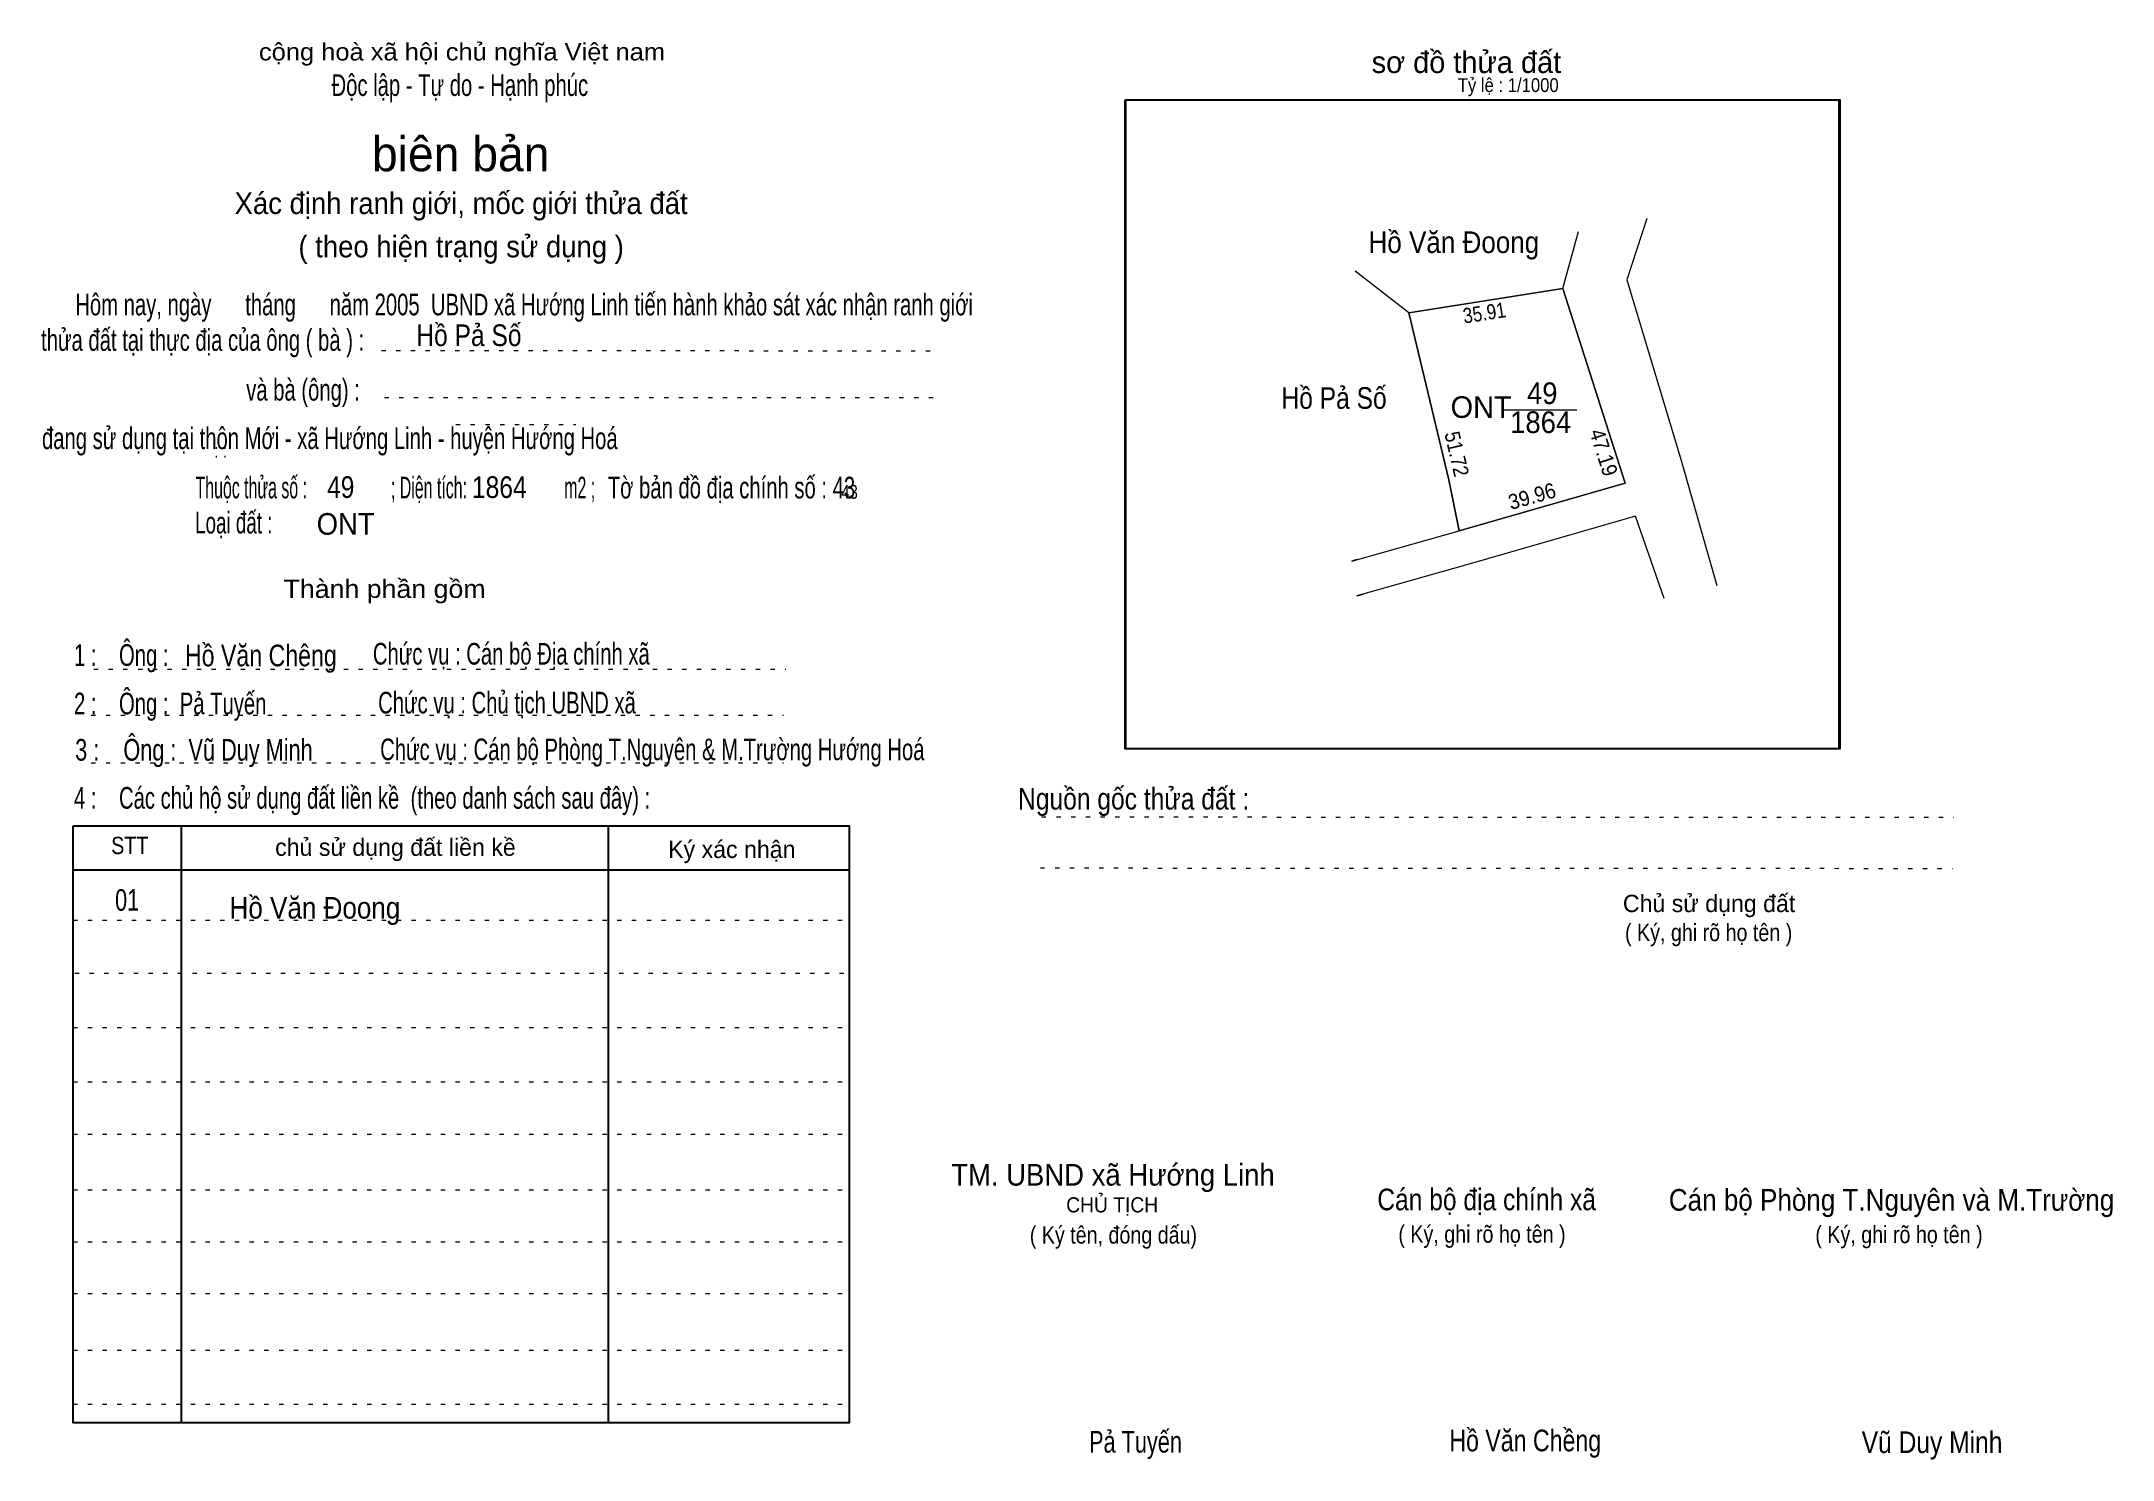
# Model space of a CAD drawing. Header units: centimetres. Extents: x -1.5 to 46.4, y -3.9 to 28.9.
import ezdxf
from ezdxf.enums import TextEntityAlignment as Align

# ---------------------------------------------------------------- set-up
doc = ezdxf.new("R2010")
doc.units = ezdxf.units.CM
doc.header["$LTSCALE"] = 0.2
doc.linetypes.add('DOTTED', pattern=[1.5, 0.3, -1.2])
for name, color, linetype in [('1', 7, 'Continuous'), ('16', 7, 'Continuous'), ('34', 7, 'Continuous'), ('51', 7, 'Continuous')]:
    doc.layers.add(name, color=color, linetype=linetype)
for name, color, linetype, lineweight in [('15', 7, 'Continuous', 13), ('2', 7, 'Continuous', 25), ('22', 7, 'Continuous', 13), ('5', 7, 'DOTTED', 13)]:
    doc.layers.add(name, color=color, linetype=linetype, lineweight=lineweight)

msp = doc.modelspace()

# ---------------------------------------------------------------- linework, layer by layer
at = {"layer": '15'}
msp.add_line((32.32, 20.36), (34, 20.36), dxfattribs=at)
at = {"layer": '2'}
msp.add_lwpolyline([(23.56, 27.52), (40.06, 27.52), (40.06, 12.52), (23.56, 12.52)], close=True, dxfattribs=at)
at = {"layer": '22'}
for p, q in [((33.68, 23.16), (34.04, 24.48)), ((30.12, 22.6), (28.88, 23.56)), ((30.12, 22.6), (33.68, 23.16)), ((33.68, 23.16), (35.12, 18.66)), ((36.4, 19.24), (37.24, 16.3)), ((35.12, 18.66), (31.28, 17.56)), ((35.36, 17.9), (31.48, 16.78)), ((36.02, 16), (35.36, 17.9)), ((28.8, 16.86), (31.28, 17.56)), ((28.92, 16.9), (28.8, 16.86)), ((31.48, 16.78), (28.92, 16.06)), ((28.92, 16.06), (29.06, 16.1))]:
    msp.add_line(p, q, dxfattribs=at)
for points in [[(35.62, 24.78), (35.16, 23.36), (36.4, 19.24)], [(31.28, 17.56), (31.04, 18.74), (30.12, 22.6)]]:
    msp.add_lwpolyline(points, dxfattribs=at)
msp.add_lwpolyline([(31.28, 17.56), (35.12, 18.66), (33.68, 23.16), (30.12, 22.6), (31.04, 18.74)], close=True, dxfattribs=at)
at = {"layer": '5'}
for p, q in [((6.37, 21.73), (19.21, 21.72)), ((6.44, 20.64), (19.25, 20.64)), ((8.09, 20.02), (10.86, 20.02)), ((-0.28, 14.36), (15.72, 14.36)), ((-0.34, 13.3), (15.66, 13.3)), ((-0.34, 12.2), (15.66, 12.2)), ((21.63, 10.95), (42.72, 10.94)), ((21.6, 9.77), (42.69, 9.76)), ((-0.76, 8.56), (17.18, 8.56)), ((-0.72, 7.34), (17.22, 7.34)), ((-0.76, 6.08), (17.18, 6.08)), ((-0.76, 4.83), (17.18, 4.83)), ((-0.76, 3.62), (17.18, 3.62)), ((-0.76, 2.33), (17.18, 2.33)), ((-0.76, 1.13), (17.18, 1.13)), ((-0.76, -0.06), (17.18, -0.06)), ((-0.76, -1.37), (17.18, -1.37)), ((-0.76, -2.62), (17.18, -2.62))]:
    msp.add_line(p, q, dxfattribs=at)
at = {"layer": '5', "linetype": 'Continuous', "lineweight": 25}
for p, q in [((1.74, 10.74), (1.74, -3.05)), ((11.61, 10.74), (11.61, -3.05)), ((-0.76, 9.73), (17.18, 9.73))]:
    msp.add_line(p, q, dxfattribs=at)
for points in [[(23.58, 27.52), (40.08, 27.52), (40.08, 12.52), (23.58, 12.52)], [(-0.76, 10.74), (17.18, 10.74), (17.18, -3.05), (-0.76, -3.05)]]:
    msp.add_lwpolyline(points, close=True, dxfattribs=at)

# ---------------------------------------------------------------- texts
at = {"layer": '1', "width": 0.75}
msp.add_text('01', height=0.5, dxfattribs=at).set_placement((0.21, 8.78))
at = {"layer": '15', "width": 0.95}
for s, p in [('49', (32.85, 20.49)), ('1864', (32.46, 19.82))]:
    msp.add_text(s, height=0.4999, dxfattribs=at).set_placement(p)
at = {"layer": '16'}
for s, width, p in [('Hồ Văn Đoong', 0.9, (31.16, 23.98)), ('Hồ Pả Số', 0.85, (8.39, 21.83)), ('Hồ Pả Số', 0.85, (28.39, 20.38)), ('Hồ Văn Đoong', 0.9, (4.83, 8.6))]:
    msp.add_text(s, height=0.4999, dxfattribs=dict(at, width=width)).set_placement(p, align=Align.CENTER)
at = {"layer": '22'}
msp.add_text('ONT', height=0.4999, dxfattribs=at).set_placement((31.79, 20.17), align=Align.CENTER)
at = {"layer": '34'}
for s, height, width, p in [(': : ', 0.32, 0.85, (2.5, 19.25)), ('49', 0.5, 0.85, (5.11, 18.32)), ('1864', 0.5, 0.85, (8.46, 18.32)), ('43', 0.32, 0.8, (17, 18.3)), ('ONT', 0.5, 0.95, (4.87, 17.47))]:
    msp.add_text(s, height=height, dxfattribs=dict(at, width=width)).set_placement(p)
at = {"layer": '5'}
for s, height, width, p in [('cộng hoà xã hội chủ nghĩa Việt nam', 0.4, 1.1, (8.23, 28.43)), ('Độc lập - Tự do - Hạnh phúc', 0.5, 0.7, (8.18, 27.61)), ('Xác định ranh giới, mốc giới thửa đất', 0.5, 0.95, (8.21, 24.88)), ('( theo hiện trạng sử dụng )', 0.5, 0.95, (8.21, 23.88)), ('Thành phần gồm', 0.42, 1.1, (6.44, 16.01)), ('Hồ Văn Chêng', 0.5, 0.8, (3.58, 14.43)), ('Chức vụ : Cán bộ Địa chính xã', 0.5, 0.7, (9.37, 14.47)), ('Chức vụ : Chủ tịch UBND xã', 0.5, 0.7, (9.27, 13.34)), ('Chức vụ : Cán bộ Phòng T.Nguyên & M.Trường Hướng Hoá', 0.5, 0.7, (12.63, 12.26)), ('    Nguồn gốc thửa đất :', 0.5, 0.85, (23.44, 11.12)), ('( Ký, ghi rõ họ tên )', 0.4, 0.85, (37.05, 8.08)), ('CHỦ TỊCH', 0.35, 0.95, (23.26, 1.81)), ('( Ký tên, đóng dấu)', 0.4, 0.85, (23.29, 1.09)), ('( Ký, ghi rõ họ tên )', 0.4, 0.85, (31.81, 1.11)), ('( Ký, ghi rõ họ tên )', 0.4, 0.85, (41.45, 1.1)), ('Pả Tuyến', 0.5, 0.75, (23.8, -3.74)), ('Hồ Văn Chềng', 0.5, 0.8, (32.81, -3.71)), ('Vũ Duy Minh', 0.5, 0.85, (42.215, -3.75))]:
    msp.add_text(s, height=height, dxfattribs=dict(at, width=width)).set_placement(p, align=Align.CENTER)
msp.add_text('sơ đồ thửa đất', height=0.5, dxfattribs=at).set_placement((29.26, 28.14))
for s, height, p in [('biên bản', 0.8, (8.2, 25.87)), ('      chủ sử dụng đất liền kề', 0.4, (6.245, 10.05)), ('   Ký xác nhận', 0.4, (14.245, 10)), ('Chủ sử dụng đất', 0.4, (37.06, 8.75))]:
    msp.add_text(s, height=height, dxfattribs=at).set_placement(p, align=Align.CENTER)
for s, height, width, p in [('   Hôm nay, ngày      tháng      năm 2005  UBND xã Hướng Linh tiến hành khảo sát xác nhận ranh giới ', 0.5, 0.7, (-1.1, 22.54)), ('thửa đất tại thực địa của ông ( bà ) :                                       ', 0.5, 0.7, (-1.5, 21.72)), ('                                     và bà (ông) :', 0.5, 0.7, (-1.57, 20.57)), (' đang sử dụng tại thôn Mới - xã Hướng Linh - huyện Hướng Hoá', 0.5, 0.7, (-1.61, 19.45)), ('Thuộc thửa số :                   ; Diện tích:                      m2 ;                                            ', 0.5, 0.55, (2.07, 18.31)), ('Tờ bản đồ địa chính số : 43', 0.5, 0.7, (11.6, 18.31)), ('Loại đất :  ', 0.5, 0.65, (2.06, 17.5)), ('    1 :    Ông :                                                        ', 0.5, 0.7, (-1.26, 14.44)), ('    2 :    Ông :  Pả Tuyến', 0.5, 0.7, (-1.26, 13.32)), ('    3 :    Ông :  Vũ Duy Minh', 0.5, 0.75, (-1.27, 12.25)), ('    4 :    Các chủ hộ sử dụng đất liền kề  (theo danh sách sau đây) :', 0.5, 0.7, (-1.26, 11.14)), ('STT', 0.4, 0.85, (0.12, 10.09)), ('TM. UBND xã Hướng Linh', 0.5, 0.95, (19.54, 2.43)), ('Cán bộ địa chính xã  ', 0.5, 0.85, (29.39, 1.86)), ('Cán bộ Phòng T.Nguyên và M.Trường', 0.5, 0.9, (36.13, 1.85))]:
    msp.add_text(s, height=height, dxfattribs=dict(at, width=width)).set_placement(p)
at = {"layer": '51', "width": 0.9}
msp.add_text('Tỷ lệ : 1/1000', height=0.32, dxfattribs=at).set_placement((31.25, 27.7))
at = {"layer": '51'}
for s, rotation, width, p in [('35.91', 8.712, 0.85, (31.4, 22.35)), ('51.72', 282.903, 0.9, (30.94, 19.81)), ('47.19', 287.552, 0.95, (34.29, 19.85)), ('39.96', 15.904, 0.95, (32.48, 18.04))]:
    msp.add_text(s, height=0.35, rotation=rotation, dxfattribs=dict(at, width=width)).set_placement(p)

doc.saveas('drawing.dxf')
